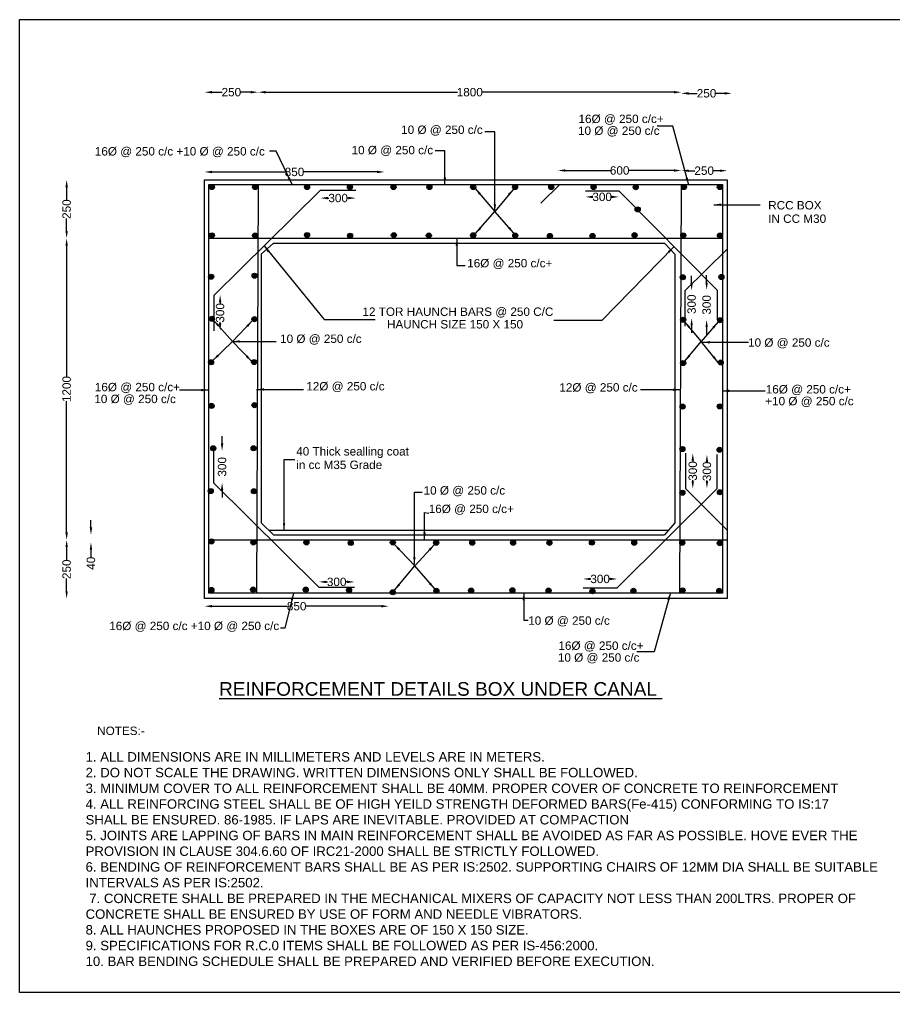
# Model space of a CAD drawing. Header units: millimetres. Extents: x 1016 to 9187, y 2068 to 6710.
# Drawn here: x 1016 to 5190, y 2068 to 6710 of the extents above; entities that cross this region are included whole.
import ezdxf

# ---------------------------------------------------------------- set-up
doc = ezdxf.new("R2010")
doc.units = ezdxf.units.MM
doc.header["$MEASUREMENT"] = 0
doc.layers.add('DRAWING', color=2, linetype='Continuous')
doc.layers.add('TEXT', color=7, linetype='Continuous')
doc.styles.get("Standard").update_dxf_attribs({"font": 'arial.ttf', "height": 40})
doc.dimstyles.get("Standard").update_dxf_attribs({"dimtxt": 40, "dimasz": 35, "dimexe": 0.18, "dimexo": 0.0625, "dimgap": 0.09, "dimtad": 0, "dimdec": 0, "dimzin": 0, "dimdsep": 46, "dimtxsty": 'Standard', "dimcen": 0.09, "dimse1": 1, "dimse2": 1, "dimadec": 0, "dimazin": 0, "dimtfac": 1, "dimtdec": 0, "dimtofl": 0, "dimtmove": 0, "dimatfit": 3, "dimfxl": 1, "dimtolj": 1, "dimtzin": 0, "dimarcsym": 0})

# ---------------------------------------------------------------- blocks, each defined once
blk = doc.blocks.new('*D4')
at = {"layer": 'Defpoints', "color": 0}
for p in [(2048, 5944.3), (1241.5, 5665.5), (2048, 5665.5)]:
    blk.add_point(p, dxfattribs=at)
at = {"layer": 'TEXT', "color": 0, "lineweight": -2}
for p, q in [((1241.5, 5909.3), (1241.5, 5849.4)), ((1241.5, 5700.5), (1241.5, 5760.3))]:
    blk.add_line(p, q, dxfattribs=at)
at = {"layer": 'TEXT', "color": 0}
for points in [[(1235.7, 5909.3), (1247.3, 5909.3), (1241.5, 5944.3)], [(1235.7, 5700.5), (1247.3, 5700.5), (1241.5, 5665.5)]]:
    blk.add_solid(points, dxfattribs=at)
at = {"layer": 'TEXT', "color": 0, "insert": (1241.5, 5804.9), "char_height": 40, "attachment_point": 5, "rotation": 90}
blk.add_mtext('\\A1;250', dxfattribs=at)
blk = doc.blocks.new('*D5')
at = {"layer": 'Defpoints', "color": 0}
for p in [(2080.5, 5665.5), (1241.5, 4227.3), (2080.5, 4227.3)]:
    blk.add_point(p, dxfattribs=at)
at = {"layer": 'TEXT', "color": 0, "lineweight": -2}
for p, q in [((1241.5, 5630.5), (1241.5, 5004.3)), ((1241.5, 4262.3), (1241.5, 4888.5))]:
    blk.add_line(p, q, dxfattribs=at)
at = {"layer": 'TEXT', "color": 0}
for points in [[(1235.7, 5630.5), (1247.3, 5630.5), (1241.5, 5665.5)], [(1235.7, 4262.3), (1247.3, 4262.3), (1241.5, 4227.3)]]:
    blk.add_solid(points, dxfattribs=at)
at = {"layer": 'TEXT', "color": 0, "insert": (1241.5, 4946.4), "char_height": 40, "attachment_point": 5, "rotation": 90}
blk.add_mtext('\\A1;1200', dxfattribs=at)
blk = doc.blocks.new('*D6')
at = {"layer": 'Defpoints', "color": 0}
for p in [(2490.5, 4251.1), (1357.5, 4215), (2501, 4215)]:
    blk.add_point(p, dxfattribs=at)
at = {"layer": 'TEXT', "color": 0, "lineweight": -2}
for p, q in [((1357.5, 4286.1), (1357.5, 4321.1)), ((1357.5, 4180), (1357.5, 4145))]:
    blk.add_line(p, q, dxfattribs=at)
at = {"layer": 'TEXT', "color": 0}
for points in [[(1351.7, 4286.1), (1363.3, 4286.1), (1357.5, 4251.1)], [(1351.7, 4180), (1363.3, 4180), (1357.5, 4215)]]:
    blk.add_solid(points, dxfattribs=at)
at = {"layer": 'TEXT', "color": 0, "insert": (1357.5, 4115.5), "char_height": 40, "attachment_point": 5, "rotation": 90}
blk.add_mtext('\\A1;40', dxfattribs=at)
blk = doc.blocks.new('*D7')
at = {"layer": 'Defpoints', "color": 0}
for p in [(2447.5, 4227.3), (1241.5, 3946.6), (2447.5, 3946.6)]:
    blk.add_point(p, dxfattribs=at)
at = {"layer": 'TEXT', "color": 0, "lineweight": -2}
for p, q in [((1241.5, 4192.3), (1241.5, 4131.5)), ((1241.5, 3981.6), (1241.5, 4042.4))]:
    blk.add_line(p, q, dxfattribs=at)
at = {"layer": 'TEXT', "color": 0}
for points in [[(1235.7, 4192.3), (1247.3, 4192.3), (1241.5, 4227.3)], [(1235.7, 3981.6), (1247.3, 3981.6), (1241.5, 3946.6)]]:
    blk.add_solid(points, dxfattribs=at)
at = {"layer": 'TEXT', "color": 0, "insert": (1241.5, 4086.9), "char_height": 40, "attachment_point": 5, "rotation": 90}
blk.add_mtext('\\A1;250', dxfattribs=at)
blk = doc.blocks.new('*D8')
at = {"layer": 'Defpoints', "color": 0}
for p in [(1899.6, 4049.5), (2777.5, 4049.5), (2777.5, 3910.5)]:
    blk.add_point(p, dxfattribs=at)
at = {"layer": 'TEXT', "color": 0, "lineweight": -2}
for p, q in [((1934.6, 3910.5), (2294.3, 3910.5)), ((2742.5, 3910.5), (2382.8, 3910.5))]:
    blk.add_line(p, q, dxfattribs=at)
at = {"layer": 'TEXT', "color": 0}
for points in [[(1934.6, 3916.3), (1934.6, 3904.7), (1899.6, 3910.5)], [(2742.5, 3916.3), (2742.5, 3904.7), (2777.5, 3910.5)]]:
    blk.add_solid(points, dxfattribs=at)
at = {"layer": 'TEXT', "color": 0, "insert": (2338.6, 3910.5), "char_height": 40, "attachment_point": 5}
blk.add_mtext('\\A1;850', dxfattribs=at)
blk = doc.blocks.new('*D9')
at = {"layer": 'Defpoints', "color": 0}
for p in [(2445.1, 4000.8), (2614, 4026.5), (2614, 4000.8)]:
    blk.add_point(p, dxfattribs=at)
at = {"layer": 'TEXT', "color": 0, "lineweight": -2}
for p, q in [((2480.1, 4026.5), (2485.3, 4026.5)), ((2579, 4026.5), (2573.7, 4026.5))]:
    blk.add_line(p, q, dxfattribs=at)
at = {"layer": 'TEXT', "color": 0}
for points in [[(2480.1, 4032.3), (2480.1, 4020.7), (2445.1, 4026.5)], [(2579, 4032.3), (2579, 4020.7), (2614, 4026.5)]]:
    blk.add_solid(points, dxfattribs=at)
at = {"layer": 'TEXT', "color": 0, "insert": (2529.5, 4026.5), "char_height": 40, "attachment_point": 5}
blk.add_mtext('\\A1;300', dxfattribs=at)
blk = doc.blocks.new('*D10')
at = {"layer": 'Defpoints', "color": 0}
for p in [(3867.1, 4040.5), (3704.8, 3998.5), (3867.1, 3998.5)]:
    blk.add_point(p, dxfattribs=at)
at = {"layer": 'TEXT', "color": 0, "lineweight": -2}
for p, q in [((3739.8, 4040.5), (3741.8, 4040.5)), ((3832.1, 4040.5), (3830.1, 4040.5))]:
    blk.add_line(p, q, dxfattribs=at)
at = {"layer": 'TEXT', "color": 0}
for points in [[(3739.8, 4046.3), (3739.8, 4034.7), (3704.8, 4040.5)], [(3832.1, 4046.3), (3832.1, 4034.7), (3867.1, 4040.5)]]:
    blk.add_solid(points, dxfattribs=at)
at = {"layer": 'TEXT', "color": 0, "insert": (3785.9, 4040.5), "char_height": 40, "attachment_point": 5}
blk.add_mtext('\\A1;300', dxfattribs=at)
blk = doc.blocks.new('*D11')
at = {"layer": 'Defpoints', "color": 0}
for p in [(4192.5, 4640), (4228, 4640), (4192.5, 4471.5)]:
    blk.add_point(p, dxfattribs=at)
at = {"layer": 'TEXT', "color": 0, "lineweight": -2}
for p, q in [((4228, 4605), (4228, 4599.9)), ((4228, 4506.5), (4228, 4511.6))]:
    blk.add_line(p, q, dxfattribs=at)
at = {"layer": 'TEXT', "color": 0}
for points in [[(4222.2, 4605), (4233.8, 4605), (4228, 4640)], [(4222.2, 4506.5), (4233.8, 4506.5), (4228, 4471.5)]]:
    blk.add_solid(points, dxfattribs=at)
at = {"layer": 'TEXT', "color": 0, "insert": (4228, 4555.8), "char_height": 40, "attachment_point": 5, "rotation": 90}
blk.add_mtext('\\A1;300', dxfattribs=at)
blk = doc.blocks.new('*D12')
at = {"layer": 'Defpoints', "color": 0}
for p in [(4295.5, 4634), (4343.5, 4634), (4344.4, 4473.4)]:
    blk.add_point(p, dxfattribs=at)
at = {"layer": 'TEXT', "color": 0, "lineweight": -2}
for p, q in [((4295.5, 4599), (4295.5, 4597.9)), ((4295.5, 4508.4), (4295.5, 4509.5))]:
    blk.add_line(p, q, dxfattribs=at)
at = {"layer": 'TEXT', "color": 0}
for points in [[(4289.7, 4599), (4301.3, 4599), (4295.5, 4634)], [(4289.7, 4508.4), (4301.3, 4508.4), (4295.5, 4473.4)]]:
    blk.add_solid(points, dxfattribs=at)
at = {"layer": 'TEXT', "color": 0, "insert": (4295.5, 4553.7), "char_height": 40, "attachment_point": 5, "rotation": 90}
blk.add_mtext('\\A1;300', dxfattribs=at)
blk = doc.blocks.new('*D13')
at = {"layer": 'Defpoints', "color": 0}
for p in [(4191, 5417), (4191, 5285), (4222.5, 5285)]:
    blk.add_point(p, dxfattribs=at)
at = {"layer": 'TEXT', "color": 0, "lineweight": -2}
for p, q in [((4222.5, 5452), (4222.5, 5487)), ((4222.5, 5250), (4222.5, 5215))]:
    blk.add_line(p, q, dxfattribs=at)
at = {"layer": 'TEXT', "color": 0}
for points in [[(4216.7, 5452), (4228.3, 5452), (4222.5, 5417)], [(4216.7, 5250), (4228.3, 5250), (4222.5, 5285)]]:
    blk.add_solid(points, dxfattribs=at)
at = {"layer": 'TEXT', "color": 0, "insert": (4222.5, 5351), "char_height": 40, "attachment_point": 5, "rotation": 90}
blk.add_mtext('\\A1;300', dxfattribs=at)
blk = doc.blocks.new('*D14')
at = {"layer": 'Defpoints', "color": 0}
for p in [(4343.4, 5419.4), (4294, 5276.9), (4344.9, 5276.9)]:
    blk.add_point(p, dxfattribs=at)
at = {"layer": 'TEXT', "color": 0, "lineweight": -2}
for p, q in [((4294, 5454.4), (4294, 5489.4)), ((4294, 5241.9), (4294, 5206.9))]:
    blk.add_line(p, q, dxfattribs=at)
at = {"layer": 'TEXT', "color": 0}
for points in [[(4288.2, 5454.4), (4299.8, 5454.4), (4294, 5419.4)], [(4288.2, 5241.9), (4299.8, 5241.9), (4294, 5276.9)]]:
    blk.add_solid(points, dxfattribs=at)
at = {"layer": 'TEXT', "color": 0, "insert": (4294, 5348.1), "char_height": 40, "attachment_point": 5, "rotation": 90}
blk.add_mtext('\\A1;300', dxfattribs=at)
blk = doc.blocks.new('*D15')
at = {"layer": 'Defpoints', "color": 0}
for p in [(4173, 5989), (3585.5, 5944.3), (4173, 5922)]:
    blk.add_point(p, dxfattribs=at)
at = {"layer": 'TEXT', "color": 0, "lineweight": -2}
for p, q in [((3620.5, 5989), (3834.9, 5989)), ((4138, 5989), (3923.6, 5989))]:
    blk.add_line(p, q, dxfattribs=at)
at = {"layer": 'TEXT', "color": 0}
for points in [[(3620.5, 5994.8), (3620.5, 5983.2), (3585.5, 5989)], [(4138, 5994.8), (4138, 5983.2), (4173, 5989)]]:
    blk.add_solid(points, dxfattribs=at)
at = {"layer": 'TEXT', "color": 0, "insert": (3879.2, 5989), "char_height": 40, "attachment_point": 5}
blk.add_mtext('\\A1;600', dxfattribs=at)
blk = doc.blocks.new('*D16')
at = {"layer": 'Defpoints', "color": 0}
for p in [(4392, 5988), (4392, 5899.5), (4172.8, 5884)]:
    blk.add_point(p, dxfattribs=at)
at = {"layer": 'TEXT', "color": 0, "lineweight": -2}
for p, q in [((4207.8, 5988), (4237.8, 5988)), ((4357, 5988), (4326.9, 5988))]:
    blk.add_line(p, q, dxfattribs=at)
at = {"layer": 'TEXT', "color": 0}
for points in [[(4207.8, 5993.8), (4207.8, 5982.2), (4172.8, 5988)], [(4357, 5993.8), (4357, 5982.2), (4392, 5988)]]:
    blk.add_solid(points, dxfattribs=at)
at = {"layer": 'TEXT', "color": 0, "insert": (4282.4, 5988), "char_height": 40, "attachment_point": 5}
blk.add_mtext('\\A1;250', dxfattribs=at)
blk = doc.blocks.new('*D17')
at = {"layer": 'Defpoints', "color": 0}
for p in [(3716.4, 5891.9), (3875, 5891.9), (3875, 5863)]:
    blk.add_point(p, dxfattribs=at)
at = {"layer": 'TEXT', "color": 0, "lineweight": -2}
for p, q in [((3751.4, 5863), (3751.5, 5863)), ((3840, 5863), (3839.9, 5863))]:
    blk.add_line(p, q, dxfattribs=at)
at = {"layer": 'TEXT', "color": 0}
for points in [[(3751.4, 5868.8), (3751.4, 5857.2), (3716.4, 5863)], [(3840, 5868.8), (3840, 5857.2), (3875, 5863)]]:
    blk.add_solid(points, dxfattribs=at)
at = {"layer": 'TEXT', "color": 0, "insert": (3795.7, 5863), "char_height": 40, "attachment_point": 5}
blk.add_mtext('\\A1;300', dxfattribs=at)
blk = doc.blocks.new('*D18')
at = {"layer": 'Defpoints', "color": 0}
for p in [(2154.7, 6362.5), (1899.6, 5825), (2154.7, 5823.9)]:
    blk.add_point(p, dxfattribs=at)
at = {"layer": 'TEXT', "color": 0, "lineweight": -2}
for p, q in [((1934.6, 6362.5), (1982.6, 6362.5)), ((2119.7, 6362.5), (2071.7, 6362.5))]:
    blk.add_line(p, q, dxfattribs=at)
at = {"layer": 'TEXT', "color": 0}
for points in [[(1934.6, 6368.3), (1934.6, 6356.7), (1899.6, 6362.5)], [(2119.7, 6368.3), (2119.7, 6356.7), (2154.7, 6362.5)]]:
    blk.add_solid(points, dxfattribs=at)
at = {"layer": 'TEXT', "color": 0, "insert": (2027.1, 6362.5), "char_height": 40, "attachment_point": 5}
blk.add_mtext('\\A1;250', dxfattribs=at)
blk = doc.blocks.new('*D19')
at = {"layer": 'Defpoints', "color": 0}
for p in [(4173.4, 6362.5), (2155.1, 5922), (4173.4, 5910)]:
    blk.add_point(p, dxfattribs=at)
at = {"layer": 'TEXT', "color": 0, "lineweight": -2}
for p, q in [((2190.1, 6362.5), (3106.4, 6362.5)), ((4138.4, 6362.5), (3222.1, 6362.5))]:
    blk.add_line(p, q, dxfattribs=at)
at = {"layer": 'TEXT', "color": 0}
for points in [[(2190.1, 6368.3), (2190.1, 6356.7), (2155.1, 6362.5)], [(4138.4, 6368.3), (4138.4, 6356.7), (4173.4, 6362.5)]]:
    blk.add_solid(points, dxfattribs=at)
at = {"layer": 'TEXT', "color": 0, "insert": (3164.3, 6362.5), "char_height": 40, "attachment_point": 5}
blk.add_mtext('\\A1;1800', dxfattribs=at)
blk = doc.blocks.new('*D20')
at = {"layer": 'Defpoints', "color": 0}
for p in [(4414.5, 6357), (4172.6, 5845.5), (4414.5, 5845.5)]:
    blk.add_point(p, dxfattribs=at)
at = {"layer": 'TEXT', "color": 0, "lineweight": -2}
for p, q in [((4207.6, 6357), (4249, 6357)), ((4379.5, 6357), (4338.1, 6357))]:
    blk.add_line(p, q, dxfattribs=at)
at = {"layer": 'TEXT', "color": 0}
for points in [[(4207.6, 6362.8), (4207.6, 6351.2), (4172.6, 6357)], [(4379.5, 6362.8), (4379.5, 6351.2), (4414.5, 6357)]]:
    blk.add_solid(points, dxfattribs=at)
at = {"layer": 'TEXT', "color": 0, "insert": (4293.6, 6357), "char_height": 40, "attachment_point": 5}
blk.add_mtext('\\A1;250', dxfattribs=at)
blk = doc.blocks.new('*D21')
at = {"layer": 'Defpoints', "color": 0}
for p in [(1941.1, 4651.9), (1983, 4651.9), (1942.5, 4499.2)]:
    blk.add_point(p, dxfattribs=at)
at = {"layer": 'TEXT', "color": 0, "lineweight": -2}
for p, q in [((1983, 4686.9), (1983, 4721.9)), ((1983, 4464.2), (1983, 4429.2))]:
    blk.add_line(p, q, dxfattribs=at)
at = {"layer": 'TEXT', "color": 0}
for points in [[(1977.2, 4686.9), (1988.8, 4686.9), (1983, 4651.9)], [(1977.2, 4464.2), (1988.8, 4464.2), (1983, 4499.2)]]:
    blk.add_solid(points, dxfattribs=at)
at = {"layer": 'TEXT', "color": 0, "insert": (1983, 4575.6), "char_height": 40, "attachment_point": 5, "rotation": 90}
blk.add_mtext('\\A1;300', dxfattribs=at)
blk = doc.blocks.new('*D22')
at = {"layer": 'Defpoints', "color": 0}
for p in [(1944.4, 5395.1), (1944.4, 5224.8), (1973.5, 5224.8)]:
    blk.add_point(p, dxfattribs=at)
at = {"layer": 'TEXT', "color": 0, "lineweight": -2}
for p, q in [((1973.5, 5360.1), (1973.5, 5354.1)), ((1973.5, 5259.8), (1973.5, 5265.7))]:
    blk.add_line(p, q, dxfattribs=at)
at = {"layer": 'TEXT', "color": 0}
for points in [[(1967.7, 5360.1), (1979.3, 5360.1), (1973.5, 5395.1)], [(1967.7, 5259.8), (1979.3, 5259.8), (1973.5, 5224.8)]]:
    blk.add_solid(points, dxfattribs=at)
at = {"layer": 'TEXT', "color": 0, "insert": (1973.5, 5309.9), "char_height": 40, "attachment_point": 5, "rotation": 90}
blk.add_mtext('\\A1;300', dxfattribs=at)
blk = doc.blocks.new('*D23')
at = {"layer": 'Defpoints', "color": 0}
for p in [(1899.6, 5944.3), (2757, 5982), (2757, 5922)]:
    blk.add_point(p, dxfattribs=at)
at = {"layer": 'TEXT', "color": 0, "lineweight": -2}
for p, q in [((1934.6, 5982), (2284.1, 5982)), ((2722, 5982), (2372.5, 5982))]:
    blk.add_line(p, q, dxfattribs=at)
at = {"layer": 'TEXT', "color": 0}
for points in [[(1934.6, 5987.8), (1934.6, 5976.2), (1899.6, 5982)], [(2722, 5987.8), (2722, 5976.2), (2757, 5982)]]:
    blk.add_solid(points, dxfattribs=at)
at = {"layer": 'TEXT', "color": 0, "insert": (2328.3, 5982), "char_height": 40, "attachment_point": 5}
blk.add_mtext('\\A1;850', dxfattribs=at)
blk = doc.blocks.new('*D24')
at = {"layer": 'Defpoints', "color": 0}
for p in [(2452.5, 5896), (2620.5, 5896), (2620.5, 5857.5)]:
    blk.add_point(p, dxfattribs=at)
at = {"layer": 'TEXT', "color": 0, "lineweight": -2}
for p, q in [((2487.5, 5857.5), (2492.3, 5857.5)), ((2585.5, 5857.5), (2580.7, 5857.5))]:
    blk.add_line(p, q, dxfattribs=at)
at = {"layer": 'TEXT', "color": 0}
for points in [[(2487.5, 5863.3), (2487.5, 5851.7), (2452.5, 5857.5)], [(2585.5, 5863.3), (2585.5, 5851.7), (2620.5, 5857.5)]]:
    blk.add_solid(points, dxfattribs=at)
at = {"layer": 'TEXT', "color": 0, "insert": (2536.5, 5857.5), "char_height": 40, "attachment_point": 5}
blk.add_mtext('\\A1;300', dxfattribs=at)

msp = doc.modelspace()

# ---------------------------------------------------------------- hatches: boundary and pattern name
at = {"layer": 'DRAWING'}
for points in [[(1935.2, 5922), (1933.8, 5922, 0.397986), (1922.4, 5910, 1), (1946.6, 5910, 0.397986)], [(2141.2, 5922), (2139.8, 5922, 0.397986), (2128.4, 5910, 1), (2152.6, 5910, 0.397986)], [(2389.2, 5922), (2387.8, 5922, 0.397986), (2376.4, 5910, 1), (2400.6, 5910, 0.397986)], [(2593.2, 5922), (2591.8, 5922, 0.397986), (2580.4, 5910, 1), (2604.6, 5910, 0.397986)], [(2801.2, 5922), (2799.8, 5922, 0.397986), (2788.4, 5910, 1), (2812.6, 5910, 0.397986)], [(2972.7, 5922), (2971.3, 5922, 0.397986), (2959.9, 5910, 1), (2984.1, 5910, 0.397986)], [(3181.2, 5922), (3179.8, 5922, 0.397986), (3168.4, 5910, 1), (3192.6, 5910, 0.397986)], [(3381.2, 5922), (3379.8, 5922, 0.397986), (3368.4, 5910, 1), (3392.6, 5910, 0.397986)], [(3553.7, 5922), (3552.3, 5922, 0.397986), (3540.9, 5910, 1), (3565.1, 5910, 0.397986)], [(3755.7, 5922), (3754.3, 5922, 0.397986), (3742.9, 5910, 1), (3767.1, 5910, 0.397986)], [(3956.7, 5921.5), (3955.3, 5921.5, 0.397986), (3943.9, 5909.5, 1), (3968.1, 5909.5, 0.397986)], [(4186.2, 5922), (4184.8, 5922, 0.397986), (4173.4, 5910, 1), (4197.6, 5910, 0.397986)], [(4357.7, 5922), (4356.3, 5922, 0.397986), (4344.9, 5910, 1), (4369.1, 5910, 0.397986)], [(3965.7, 5815.6), (3964.4, 5815.6, 0.397986), (3953, 5803.5, 1), (3977.1, 5803.5, 0.397986)], [(1934.7, 5691.5), (1933.3, 5691.5, 0.397986), (1921.9, 5679.5, 1), (1946.1, 5679.5, 0.397986)], [(2140.7, 5691), (2139.3, 5691, 0.397986), (2127.9, 5679, 1), (2152.1, 5679, 0.397986)], [(2389.2, 5693), (2387.8, 5693, 0.397986), (2376.4, 5681, 1), (2400.6, 5681, 0.397986)], [(2594.2, 5690), (2592.8, 5690, 0.397986), (2581.4, 5678, 1), (2605.6, 5678, 0.397986)], [(2802.7, 5692.5), (2801.3, 5692.5, 0.397986), (2789.9, 5680.5, 1), (2814.1, 5680.5, 0.397986)], [(2969.7, 5691), (2968.3, 5691, 0.397986), (2956.9, 5679, 1), (2981.1, 5679, 0.397986)], [(3181.2, 5692), (3179.8, 5692, 0.397986), (3168.4, 5680, 1), (3192.6, 5680, 0.397986)], [(3381.7, 5691), (3380.3, 5691, 0.397986), (3368.9, 5679, 1), (3393.1, 5679, 0.397986)], [(3547.2, 5689), (3545.8, 5689, 0.397986), (3534.4, 5677, 1), (3558.6, 5677, 0.397986)], [(3750.2, 5689), (3748.8, 5689, 0.397986), (3737.4, 5677, 1), (3761.6, 5677, 0.397986)], [(3951.2, 5692.5), (3949.8, 5692.5, 0.397986), (3938.4, 5680.5, 1), (3962.6, 5680.5, 0.397986)], [(4183.2, 5691.5), (4181.8, 5691.5, 0.397986), (4170.4, 5679.5, 1), (4194.6, 5679.5, 0.397986)], [(4358.2, 5691), (4356.8, 5691, 0.397986), (4345.4, 5679, 1), (4369.6, 5679, 0.397986)], [(1931.7, 5494.5), (1930.3, 5494.5, 0.397986), (1918.9, 5482.5, 1), (1943.1, 5482.5, 0.397986)], [(2138.7, 5499), (2137.3, 5499, 0.397986), (2125.9, 5487, 1), (2150.1, 5487, 0.397986)], [(4180.7, 5492), (4179.3, 5492, 0.397986), (4167.9, 5480, 1), (4192.1, 5480, 0.397986)], [(4365.2, 5493), (4363.8, 5493, 0.397986), (4352.4, 5481, 1), (4376.6, 5481, 0.397986)], [(1934.2, 5293.5), (1932.8, 5293.5, 0.397986), (1921.4, 5281.5, 1), (1945.6, 5281.5, 0.397986)], [(2137.7, 5292), (2136.3, 5292, 0.397986), (2124.9, 5280, 1), (2149.1, 5280, 0.397986)], [(4182.7, 5289), (4181.3, 5289, 0.397986), (4169.9, 5277, 1), (4194.1, 5277, 0.397986)], [(4359.7, 5287), (4358.3, 5287, 0.397986), (4346.9, 5275, 1), (4371.1, 5275, 0.397986)], [(1931.2, 5086.5), (1929.8, 5086.5, 0.397986), (1918.4, 5074.5, 1), (1942.6, 5074.5, 0.397986)], [(2136.7, 5087), (2135.3, 5087, 0.397986), (2123.9, 5075, 1), (2148.1, 5075, 0.397986)], [(4182.7, 5082.5), (4181.3, 5082.5, 0.397986), (4169.9, 5070.5, 1), (4194.1, 5070.5, 0.397986)], [(4361.7, 5085), (4360.3, 5085, 0.397986), (4348.9, 5073, 1), (4373.1, 5073, 0.397986)], [(1933.7, 4878), (1932.3, 4878, 0.397986), (1920.9, 4866, 1), (1945.1, 4866, 0.397986)], [(2138.2, 4881.5), (2136.8, 4881.5, 0.397986), (2125.4, 4869.5, 1), (2149.6, 4869.5, 0.397986)], [(4180.2, 4874.5), (4178.8, 4874.5, 0.397986), (4167.4, 4862.5, 1), (4191.6, 4862.5, 0.397986)], [(4357.7, 4876), (4356.3, 4876, 0.397986), (4344.9, 4864, 1), (4369.1, 4864, 0.397986)], [(1941.7, 4676), (1940.3, 4676, 0.397986), (1928.9, 4664, 1), (1953.1, 4664, 0.397986)], [(2133.7, 4676), (2132.3, 4676, 0.397986), (2120.9, 4664, 1), (2145.1, 4664, 0.397986)], [(4179.7, 4672.5), (4178.3, 4672.5, 0.397986), (4166.9, 4660.5, 1), (4191.1, 4660.5, 0.397986)], [(4356.7, 4668.5), (4355.3, 4668.5, 0.397986), (4343.9, 4656.5, 1), (4368.1, 4656.5, 0.397986)], [(1929.7, 4472), (1928.3, 4472, 0.397986), (1916.9, 4460, 1), (1941.1, 4460, 0.397986)], [(2135.7, 4471), (2134.3, 4471, 0.397986), (2122.9, 4459, 1), (2147.1, 4459, 0.397986)], [(4179.2, 4464), (4177.8, 4464, 0.397986), (4166.4, 4452, 1), (4190.6, 4452, 0.397986)], [(4358.2, 4466), (4356.8, 4466, 0.397986), (4345.4, 4454, 1), (4369.6, 4454, 0.397986)], [(1932.7, 4232), (1931.3, 4232, 0.397986), (1919.9, 4220, 1), (1944.1, 4220, 0.397986)], [(2132.7, 4227), (2131.3, 4227, 0.397986), (2119.9, 4215, 1), (2144.1, 4215, 0.397986)], [(2385.7, 4227), (2384.3, 4227, 0.397986), (2372.9, 4215, 1), (2397.1, 4215, 0.397986)], [(2597.2, 4224.5), (2595.8, 4224.5, 0.397986), (2584.4, 4212.5, 1), (2608.6, 4212.5, 0.397986)], [(2798.2, 4226.5), (2796.8, 4226.5, 0.397986), (2785.4, 4214.5, 1), (2809.6, 4214.5, 0.397986)], [(3004.7, 4225.5), (3003.3, 4225.5, 0.397986), (2991.9, 4213.5, 1), (3016.1, 4213.5, 0.397986)], [(3176.7, 4225.5), (3175.3, 4225.5, 0.397986), (3163.9, 4213.5, 1), (3188.1, 4213.5, 0.397986)], [(3371.7, 4225.5), (3370.3, 4225.5, 0.397986), (3358.9, 4213.5, 1), (3383.1, 4213.5, 0.397986)], [(3544.7, 4225), (3543.3, 4225, 0.397986), (3531.9, 4213, 1), (3556.1, 4213, 0.397986)], [(3747.7, 4226), (3746.3, 4226, 0.397986), (3734.9, 4214, 1), (3759.1, 4214, 0.397986)], [(3949.7, 4225.5), (3948.3, 4225.5, 0.397986), (3936.9, 4213.5, 1), (3961.1, 4213.5, 0.397986)], [(4178.7, 4225.5), (4177.3, 4225.5, 0.397986), (4165.9, 4213.5, 1), (4190.1, 4213.5, 0.397986)], [(4357.2, 4223.5), (4355.8, 4223.5, 0.397986), (4344.4, 4211.5, 1), (4368.6, 4211.5, 0.397986)], [(1932.7, 4000), (1931.3, 4000, 0.397986), (1919.9, 3988, 1), (1944.1, 3988, 0.397986)], [(2131.7, 4002), (2130.3, 4002, 0.397986), (2118.9, 3990, 1), (2143.1, 3990, 0.397986)], [(2382.7, 4002), (2381.3, 4002, 0.397986), (2369.9, 3990, 1), (2394.1, 3990, 0.397986)], [(2589.2, 4000.5), (2587.8, 4000.5, 0.397986), (2576.4, 3988.5, 1), (2600.6, 3988.5, 0.397986)], [(3005.7, 3996), (3004.3, 3996, 0.397986), (2992.9, 3984, 1), (3017.1, 3984, 0.397986)], [(3171.2, 3997), (3169.8, 3997, 0.397986), (3158.4, 3985, 1), (3182.6, 3985, 0.397986)], [(3368.2, 3998.5), (3366.8, 3998.5, 0.397986), (3355.4, 3986.5, 1), (3379.6, 3986.5, 0.397986)], [(3541.2, 3997), (3539.8, 3997, 0.397986), (3528.4, 3985, 1), (3552.6, 3985, 0.397986)], [(3749.7, 3994.5), (3748.3, 3994.5, 0.397986), (3736.9, 3982.5, 1), (3761.1, 3982.5, 0.397986)], [(3945.2, 3996), (3943.8, 3996, 0.397986), (3932.4, 3984, 1), (3956.6, 3984, 0.397986)], [(4179.7, 3998), (4178.3, 3998, 0.397986), (4166.9, 3986, 1), (4191.1, 3986, 0.397986)], [(4355.2, 3996), (4353.8, 3996, 0.397986), (4342.4, 3984, 1), (4366.6, 3984, 0.397986)], [(2797.7, 3989.1), (2796.3, 3989.1, 0.397986), (2784.9, 3977.1, 1), (2809.1, 3977.1, 0.397986)]]:
    msp.add_hatch(color=0, dxfattribs=at).paths.add_polyline_path(points)

# ---------------------------------------------------------------- linework, layer by layer
at = {"layer": 'DRAWING', "color": 0}
for points in [[(1899.6, 5944.3), (4392, 5944.3), (4392, 3946.6), (1899.6, 3946.6)], [(1919.9, 5922), (4369.2, 5922), (4369.2, 3973.1), (1919.9, 3973.1)]]:
    msp.add_lwpolyline(points, close=True, dxfattribs=at)
for points in [[(1944.4, 5224.8), (1944.4, 5395.1), (2452.5, 5896), (2620.5, 5896)], [(2155.1, 5922), (2146.4, 3973.1)], [(4173, 5922), (4164.2, 3973.1)], [(3716.4, 5891.9), (3875, 5891.9), (4344.9, 5417.9), (4344.9, 5276.9)], [(1919.9, 5665.5), (4369.2, 5665.5)], [(2170.1, 5589.3), (2228, 5642.8)], [(2228, 5642.8), (4093.3, 5642.8)], [(4093.3, 5642.8), (4142.8, 5589.3)], [(2170.1, 5589.3), (2170.1, 4308.3)], [(4142.8, 5589.3), (4142.8, 4308.3)], [(1942.5, 4670.3), (1942.5, 4499.2), (2445.1, 4000.8), (2614, 4000.8)], [(3704.8, 3998.5), (3863, 3998.5), (3867.1, 3998.5), (4343.5, 4472.5), (4343.5, 4634)], [(4192.5, 4640), (4192.5, 4471.5), (4392, 4273.5)], [(2228, 4251.1), (2170.1, 4308.3)], [(2205.1, 4273.6), (4112.8, 4273.6)], [(4142.8, 4308.3), (4093.3, 4251.1)], [(1942.7, 4227.3), (4392, 4227.3)], [(2228, 4251.1), (4093.3, 4251.1)]]:
    msp.add_lwpolyline(points, dxfattribs=at)
for centre in [(1934.5, 5910), (2140.5, 5910), (2388.5, 5910), (2592.5, 5910), (2800.5, 5910), (2972, 5910), (3180.5, 5910), (3380.5, 5910), (3553, 5910), (3755, 5910), (3956, 5909.5), (4185.5, 5910), (4357, 5910), (3965.1, 5803.5), (1934, 5679.5), (2140, 5679), (2388.5, 5681), (2593.5, 5678), (2802, 5680.5), (2969, 5679), (3180.5, 5680), (3381, 5679), (3546.5, 5677), (3749.5, 5677), (3950.5, 5680.5), (4182.5, 5679.5), (4357.5, 5679), (1931, 5482.5), (2138, 5487), (4180, 5480), (4364.5, 5481), (1933.5, 5281.5), (2137, 5280), (4182, 5277), (4359, 5275), (1930.5, 5074.5), (2136, 5075), (4182, 5070.5), (4361, 5073), (1933, 4866), (2137.5, 4869.5), (4179.5, 4862.5), (4357, 4864), (1941, 4664), (2133, 4664), (4179, 4660.5), (4356, 4656.5), (1929, 4460), (2135, 4459), (4178.5, 4452), (4357.5, 4454), (1932, 4220), (2132, 4215), (2385, 4215), (2596.5, 4212.5), (2797.5, 4214.5), (3004, 4213.5), (3176, 4213.5), (3371, 4213.5), (3544, 4213), (3747, 4214), (3949, 4213.5), (4178, 4213.5), (4356.5, 4211.5), (1932, 3988), (2131, 3990), (2382, 3990), (2588.5, 3988.5), (3005, 3984), (3170.5, 3985), (3367.5, 3986.5), (3540.5, 3985), (3749, 3982.5), (3944.5, 3984), (4179, 3986), (4354.5, 3984), (2797, 3977.1)]:
    msp.add_circle(centre, 12.1, dxfattribs=at)
at = {"layer": 'TEXT', "color": 0}
msp.add_lwpolyline([(9187.2, 2067.7), (1016.5, 2067.7), (1016.5, 6709.5), (9187.2, 6709.5)], close=True, dxfattribs=at)
for points in [[(3593.5, 5922), (3503, 5833)], [(4191, 5246), (4191, 5417), (4392, 5613)]]:
    msp.add_lwpolyline(points, dxfattribs=at)

# ---------------------------------------------------------------- texts
at = {"layer": 'DRAWING', "color": 0}
for s, p in [('12 TOR HAUNCH BARS @ 250 C/C ', (2652.5, 5295.5)), ('HAUNCH SIZE 150 X 150 ', (2769.5, 5235.5))]:
    msp.add_text(s, height=40, dxfattribs=at).set_placement(p)
at = {"layer": 'DRAWING', "color": 0, "insert": (1331.9, 3214.6), "char_height": 45, "width": 3984.269, "attachment_point": 1}
msp.add_mtext('1. ALL DIMENSIONS ARE IN MILLIMETERS AND LEVELS ARE IN METERS. \\P2. DO NOT SCALE THE DRAWING. WRITTEN DIMENSIONS ONLY SHALL BE FOLLOWED. \\P3. MINIMUM COVER TO ALL REINFORCEMENT SHALL BE 40MM. PROPER COVER OF CONCRETE TO REINFORCEMENT\\P4. ALL REINFORCING STEEL SHALL BE OF HIGH YEILD STRENGTH DEFORMED BARS(Fe-415) CONFORMING TO IS:17 \\PSHALL BE ENSURED. 86-1985. IF LAPS ARE INEVITABLE. PROVIDED AT COMPACTION \\P5. JOINTS ARE LAPPING OF BARS IN MAIN REINFORCEMENT SHALL BE AVOIDED AS FAR AS POSSIBLE. HOVE EVER THE PROVISION IN CLAUSE 304.6.60 OF IRC21-2000 SHALL BE STRICTLY FOLLOWED. \\P6. BENDING OF REINFORCEMENT BARS SHALL BE AS PER IS:2502. SUPPORTING CHAIRS OF 12MM DIA SHALL BE SUITABLE INTERVALS AS PER IS:2502.\\P 7. CONCRETE SHALL BE PREPARED IN THE MECHANICAL MIXERS OF CAPACITY NOT LESS THAN 200LTRS. PROPER OF CONCRETE SHALL BE ENSURED BY USE OF FORM AND NEEDLE VIBRATORS. \\P8. ALL HAUNCHES PROPOSED IN THE BOXES ARE OF 150 X 150 SIZE. \\P9. SPECIFICATIONS FOR R.C.0 ITEMS SHALL BE FOLLOWED AS PER IS-456:2000. \\P10. BAR BENDING SCHEDULE SHALL BE PREPARED AND VERIFIED BEFORE EXECUTION. ', dxfattribs=at)
at = {"layer": 'TEXT', "color": 0}
for s, height, p in [('16Ø @ 250 c/c+ ', 40, (3683, 6215.4)), ('10 Ø @ 250 c/c', 40, (2837.1, 6163.4)), ('10 Ø @ 250 c/c', 40, (3680.6, 6158.9)), ('16Ø @ 250 c/c +10 Ø @ 250 c/c', 40, (1376, 6060.5)), ('10 Ø @ 250 c/c', 40, (2600.6, 6066.4)), ('RCC BOX ', 40, (4587.7, 5803.3)), ('IN CC M30 ', 40, (4587.7, 5739.1)), ('16Ø @ 250 c/c+ ', 40, (3152, 5527)), ('10 Ø @ 250 c/c', 40, (2259.6, 5166.4)), ('10 Ø @ 250 c/c', 40, (4491.6, 5148.4)), ('16Ø @ 250 c/c+ ', 40, (1376, 4935.9)), ('12Ø @ 250 c/c', 40, (2384.5, 4940)), ('12Ø @ 250 c/c', 40, (3591.5, 4934.4)), ('16Ø @ 250 c/c+ ', 40, (4576, 4925.4)), ('10 Ø @ 250 c/c', 40, (1373.6, 4879.4)), ('+10 Ø @ 250 c/c', 40, (4573.6, 4868.9)), ('40 Thick sealling coat ', 40, (2336.6, 4629.4)), ('in cc M35 Grade ', 40, (2336.6, 4565.1)), ('10 Ø @ 250 c/c', 40, (2944.1, 4442.9)), ('16Ø @ 250 c/c+ ', 40, (2968.5, 4354.9)), ('10 Ø @ 250 c/c', 40, (3443.1, 3821.9)), ('16Ø @ 250 c/c +10 Ø @ 250 c/c', 40, (1444.7, 3796.7)), ('16Ø @ 250 c/c+ ', 40, (3587, 3702.4)), ('10 Ø @ 250 c/c', 40, (3584.6, 3645.9)), ('%%UREINFORCEMENT DETAILS BOX UNDER CANAL ', 65, (1968.5, 3483.5)), ('NOTES:-', 40, (1387.2, 3296.3))]:
    msp.add_text(s, height=height, dxfattribs=at).set_placement(p)

# ---------------------------------------------------------------- dimensions: what is measured, and where the dimension line sits
for base, p1, p2, text, picture, middle in [((2154.7, 6362.5), (1899.6, 5825), (2154.7, 5823.9), '250', '*D18', (2027.1, 6362.5)), ((4173.4, 6362.5), (2155.1, 5922), (4173.4, 5910), '1800', '*D19', (3164.3, 6362.5)), ((4414.5, 6357), (4172.6, 5845.5), (4414.5, 5845.5), '250', '*D20', (4293.6, 6357)), ((2757, 5982), (1899.6, 5944.3), (2757, 5922), '850', '*D23', (2328.3, 5982)), ((4173, 5989), (3585.5, 5944.3), (4173, 5922), '600', '*D15', (3879.2, 5989)), ((4392, 5988), (4172.8, 5884), (4392, 5899.5), '250', '*D16', (4282.4, 5988)), ((2620.5, 5857.5), (2452.5, 5896), (2620.5, 5896), '300', '*D24', (2536.5, 5857.5)), ((3875, 5863), (3716.4, 5891.9), (3875, 5891.9), '300', '*D17', (3795.7, 5863)), ((2777.5, 3910.5), (1899.6, 4049.5), (2777.5, 4049.5), '850', '*D8', (2338.6, 3910.5)), ((2614, 4026.5), (2445.1, 4000.8), (2614, 4000.8), '300', '*D9', (2529.5, 4026.5)), ((3867.1, 4040.5), (3704.8, 3998.5), (3867.1, 3998.5), '300', '*D10', (3785.9, 4040.5))]:
    dim = msp.add_linear_dim(base=base, p1=p1, p2=p2, text=text, dimstyle='Standard', dxfattribs=at)
    dim.commit()
    dim.dimension.update_dxf_attribs({"geometry": picture, "text_midpoint": middle})
for base, p1, p2, text, picture, middle in [((1241.5, 5665.5), (2048, 5944.3), (2048, 5665.5), '250', '*D4', (1241.5, 5804.9)), ((1241.5, 4227.3), (2080.5, 5665.5), (2080.5, 4227.3), '1200', '*D5', (1241.5, 4946.4)), ((4222.5, 5285), (4191, 5417), (4191, 5285), '300', '*D13', (4222.5, 5351)), ((4294, 5276.9), (4343.4, 5419.4), (4344.9, 5276.9), '300', '*D14', (4294, 5348.1)), ((1973.5, 5224.8), (1944.4, 5395.1), (1944.4, 5224.8), '300', '*D22', (1973.5, 5309.9)), ((1983, 4651.9), (1942.5, 4499.2), (1941.1, 4651.9), '300', '*D21', (1983, 4575.6)), ((4228, 4640), (4192.5, 4471.5), (4192.5, 4640), '300', '*D11', (4228, 4555.8)), ((4295.5, 4634), (4344.4, 4473.4), (4343.5, 4634), '300', '*D12', (4295.5, 4553.7)), ((1357.5, 4215), (2490.5, 4251.1), (2501, 4215), '40', '*D6', (1357.5, 4115.5)), ((1241.5, 3946.6), (2447.5, 4227.3), (2447.5, 3946.6), '250', '*D7', (1241.5, 4086.9))]:
    dim = msp.add_linear_dim(base=base, p1=p1, p2=p2, angle=90, text=text, dimstyle='Standard', dxfattribs=at)
    dim.commit()
    dim.dimension.update_dxf_attribs({"geometry": picture, "text_midpoint": middle})

# ---------------------------------------------------------------- leaders
at = {"layer": 'DRAWING', "color": 0}
msp.add_leader([(4208.5, 5919), (4132.5, 6201), (4058, 6201)], dimstyle='Standard', override={"dimgap": 0.09, "dimtad": 0}, dxfattribs=at)
at = {"layer": 'TEXT', "color": 0}
for points in [[(3284, 5793), (3284, 6173.5), (3236, 6173.5)], [(2316.5, 5922), (2240.5, 6082), (2209.5, 6082)], [(3045.5, 5922), (3045.5, 6082.5), (3000, 6082.5)], [(3190.5, 5903.2), (3284, 5793)], [(3372.8, 5900.7), (3284, 5793)], [(4328, 5826), (4550, 5826)], [(3191.5, 5688), (3284, 5793)], [(3374.8, 5689.4), (3284, 5793)], [(3102.5, 5665.5), (3102.5, 5536), (3142.5, 5536)], [(2183, 5629), (2470, 5277.5), (2712.5, 5277.5)], [(4137, 5624.5), (3793.5, 5274), (3564.5, 5274)], [(1941.5, 5275.5), (2032.5, 5173.5)], [(2127, 5271.5), (2032.5, 5173.5)], [(4189, 5267.5), (4268.5, 5173.5)], [(4349, 5266.5), (4268.5, 5173.5)], [(1939.2, 5082.9), (2032.5, 5173.5)], [(2032.5, 5173.5), (2240.5, 5173.5)], [(2124.4, 5078.3), (2032.5, 5173.5)], [(4189.8, 5079.7), (4268.5, 5173.5)], [(4348.9, 5073), (4268.5, 5173.5)], [(4274.5, 5169.5), (4493, 5169.5)], [(1919.5, 4941.5), (1780.5, 4941.5)], [(2147.5, 4944.5), (2371, 4944.5)], [(4169, 4943), (3978, 4943)], [(4367.5, 4938), (4573.5, 4938)], [(2278.5, 4271.5), (2278.5, 4610.5), (2329.5, 4610.5)], [(2900, 4110), (2900, 4454.5), (2937.5, 4454.5)], [(2948.5, 4227.3), (2948.5, 4358), (2968.5, 4354.9)], [(2803.5, 4207), (2901.5, 4103)], [(2995.8, 4204.7), (2901.5, 4103)], [(2804.7, 3986.4), (2901.5, 4103)], [(2997.1, 3993.1), (2901.5, 4103)], [(2324, 3973.1), (2283, 3806), (2262, 3806)], [(3421.5, 3973.1), (3421.5, 3844), (3443.5, 3844)], [(4121, 3975), (4044, 3692.5), (3960.5, 3692.5)]]:
    msp.add_leader(points, dimstyle='Standard', override={"dimgap": 0.09, "dimtad": 0}, dxfattribs=at)

doc.saveas('drawing.dxf')
